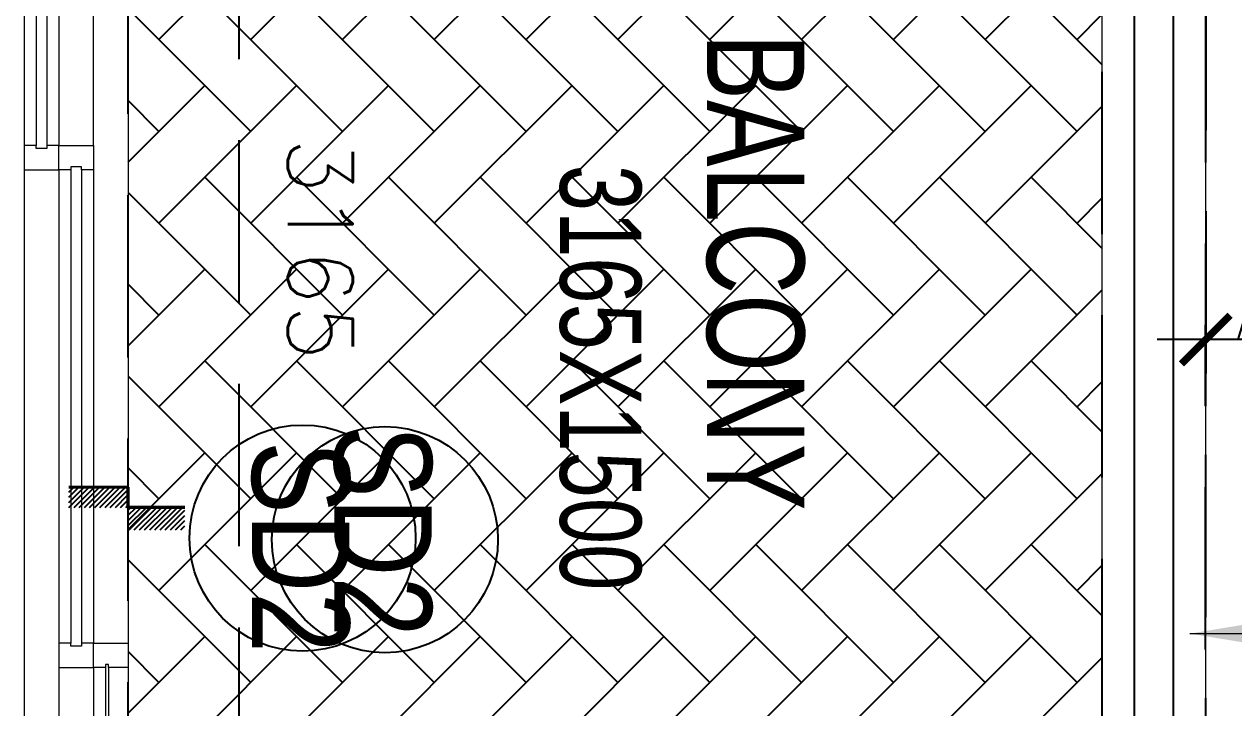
# Model space of a CAD drawing. Header units: millimetres. Extents: x -414464 to 1686, y -90036 to 108605.
# Drawn here: x -103940 to -102077, y -52294 to -51242 of the extents above; entities that cross this region are included whole.
import ezdxf
from ezdxf.enums import TextEntityAlignment as Align

# ---------------------------------------------------------------- set-up
doc = ezdxf.new("R2010")
doc.units = ezdxf.units.MM
doc.header["$LTSCALE"] = 1000
doc.header["$MEASUREMENT"] = 0
for name, pattern in [('$1$AUDIT_D_120904163729-0', [0]), ('$36$HIDDEN', [0.375, 0.25, -0.125]), ('AUDIT_D_120904163729-0', [0]), ('T8(T9 IS SIMILAR) - DIMENSION & TEXTING$1$HIDDEN', [0.375, 0.25, -0.125]), ('T8(T9 IS SIMILAR) - TYPICAL FLOOR ELEVATION$1$AUDIT_D_120904163729-0', [0]), ('T8(T9 IS SIMILAR) - TYPICAL FLOOR ELEVATION$1$HIDDEN', [0.375, 0.25, -0.125]), ('T8(T9 IS SIMILAR)$1$$0$HIDDEN', [0.375, 0.25, -0.125])]:
    doc.linetypes.add(name, pattern=pattern)
doc.layers.get('0').update_dxf_attribs({"linetype": 'AUDIT_D_120904163729-0'})
for name, color, linetype in [('$0$A-HATCH -160', 251, '$1$AUDIT_D_120904163729-0'), ('$21$A-DIMENSIONS', 2, '$36$HIDDEN'), ('3BHK-A$1$A-DECK SUNK 125', 8, 'Continuous'), ('3BHK-A$1$a-tile drop', 3, 'Continuous'), ('3BHK-A$1$a-window-no', 125, 'Continuous'), ('3BHK-A$1$APT PLANS-typ$0$TILEDROP', 3, 'Continuous'), ('3BHK-A$1$ELE 1', 1, 'Continuous'), ('a-rcc', 3, 'Continuous'), ('T8(T9 IS SIMILAR) - DIMENSION & TEXTING$1$A-DIMENSIONS', 2, 'T8(T9 IS SIMILAR) - DIMENSION & TEXTING$1$HIDDEN'), ('T8(T9 IS SIMILAR) - DIMENSION & TEXTING$1$a-window-no', 125, 'Continuous'), ('T8(T9 IS SIMILAR) - TYPICAL FLOOR ELEVATION$1$A-DIM', 1, 'T8(T9 IS SIMILAR) - TYPICAL FLOOR ELEVATION$1$AUDIT_D_120904163729-0'), ('T8(T9 IS SIMILAR)$1$$6$a-beam 2', 50, 'Continuous'), ('T8(T9 IS SIMILAR)$1$S-BEAM', 20, 'T8(T9 IS SIMILAR)$1$$0$HIDDEN')]:
    doc.layers.add(name, color=color, linetype=linetype)
for name, color, linetype, lineweight in [('3BHK-A$1$A-WALL- 160', 6, 'Continuous', 30), ('3BHK-A$1$Ele', 8, 'Continuous', 15), ('3BHK-A$1$Window', 4, 'Continuous', 20), ('T8(T9 IS SIMILAR) - DIMENSION & TEXTING$1$a-Text', 4, 'Continuous', 0), ('T8(T9 IS SIMILAR) - DIMENSION & TEXTING$1$a-TEXT -R SIZE', 4, 'Continuous', 0), ('T8(T9 IS SIMILAR) - DIMENSION & TEXTING$1$R0-18-10-2014-T1-1st Podium Floor Plan$0$Text', 2, 'Continuous', 0), ('T8(T9 IS SIMILAR)$1$D&W', 8, 'Continuous', 25)]:
    doc.layers.add(name, color=color, linetype=linetype, lineweight=lineweight)
doc.styles.add('3BHK-A$1$LODHA STANDERD', font='sanss___.ttf')
doc.styles.add('T8(T9 IS SIMILAR) - DIMENSION & TEXTING$1$ARIAL ARROW', font='swisscl.ttf')
doc.styles.add('T8(T9 IS SIMILAR) - DIMENSION & TEXTING$1$LODHA STANDERD', font='sanss___.ttf')
doc.styles.add('T8(T9 IS SIMILAR) - DIMENSION & TEXTING$1$Romans 1', font='romans.shx', dxfattribs={"height": 100})
doc.styles.add('T8(T9 IS SIMILAR) - DIMENSION & TEXTING$1$Tahoma', font='tahoma.ttf')
doc.styles.add('T8(T9 IS SIMILAR) - TYPICAL FLOOR ELEVATION$1$Romans 1', font='romans.shx', dxfattribs={"height": 100})
doc.dimstyles.new('T8(T9 IS SIMILAR) - DIMENSION & TEXTING$1$ALPINE S', dxfattribs={"dimscale": 0, "dimtxt": 100, "dimasz": 75, "dimexe": 0, "dimexo": 0, "dimgap": 75, "dimtad": 1, "dimdec": 0, "dimzin": 0, "dimdsep": 46, "dimtxsty": 'T8(T9 IS SIMILAR) - DIMENSION & TEXTING$1$Romans 1', "dimblk": 'T8(T9 IS SIMILAR) - DIMENSION & TEXTING$1$_ArchTick', "dimcen": 0.09, "dimclrd": 256, "dimclre": 256, "dimclrt": 7, "dimadec": 0, "dimazin": 0, "dimtfac": 1, "dimtdec": 0, "dimtofl": 0, "dimtmove": 1, "dimatfit": 0, "dimldrblk": 'T8(T9 IS SIMILAR) - DIMENSION & TEXTING$1$_Open90', "dimfxl": 1, "dimtolj": 1, "dimtzin": 0, "dimarcsym": 0})
doc.dimstyles.new('T8(T9 IS SIMILAR) - DIMENSION & TEXTING$1$SAMATA STD', dxfattribs={"dimtxt": 100, "dimasz": 50, "dimexe": 50, "dimexo": 50, "dimgap": 10, "dimtad": 0, "dimdec": 0, "dimrnd": 5, "dimzin": 0, "dimdsep": 46, "dimtxsty": 'T8(T9 IS SIMILAR) - DIMENSION & TEXTING$1$Tahoma', "dimblk": 'T8(T9 IS SIMILAR) - DIMENSION & TEXTING$1$_Origin2', "dimcen": -50, "dimdle": 50, "dimclrd": 7, "dimclre": 7, "dimclrt": 7, "dimadec": 0, "dimazin": 0, "dimtfac": 1, "dimtdec": 0, "dimtmove": 1, "dimatfit": 3, "dimfxl": 150, "dimtfill": 1, "dimtolj": 1, "dimtzin": 0, "dimlwd": -1, "dimlwe": -1, "dimarcsym": 0})
doc.dimstyles.new('T8(T9 IS SIMILAR) - TYPICAL FLOOR ELEVATION$1$ALPINE S', dxfattribs={"dimscale": 0, "dimtxt": 100, "dimasz": 75, "dimexe": 0, "dimexo": 0, "dimgap": 75, "dimtad": 1, "dimdec": 0, "dimzin": 0, "dimdsep": 46, "dimtxsty": 'T8(T9 IS SIMILAR) - TYPICAL FLOOR ELEVATION$1$Romans 1', "dimblk": 'T8(T9 IS SIMILAR) - TYPICAL FLOOR ELEVATION$1$_ArchTick', "dimcen": 0.09, "dimclrd": 256, "dimclre": 256, "dimclrt": 7, "dimadec": 0, "dimazin": 0, "dimtfac": 1, "dimtdec": 0, "dimtofl": 0, "dimtmove": 1, "dimatfit": 0, "dimldrblk": 'T8(T9 IS SIMILAR) - TYPICAL FLOOR ELEVATION$1$_Open90', "dimfxl": 1, "dimtolj": 1, "dimtzin": 0, "dimarcsym": 0})

# ---------------------------------------------------------------- blocks, each defined once
blk = doc.blocks.new('3BHK-A$1$WINDOW TAG')
at = {"layer": '3BHK-A$1$a-window-no'}
blk.add_circle((0, 0), 174.0900956831736, dxfattribs=at)
at = {"layer": '3BHK-A$1$a-window-no', "style": '3BHK-A$1$LODHA STANDERD'}
blk.add_attdef('WINDOW', text='', height=150, dxfattribs=at).set_placement((11.34681474116587, 2.790841638110578), align=Align.MIDDLE_CENTER)
blk = doc.blocks.new('3BHK-A$1$2400')
at = {"layer": '3BHK-A$1$Window', "color": 1, "lineweight": 13}
for p, q in [((1151176.486151809, -5692111.929242792), (1148842.486151809, -5692111.929242792)), ((1149607.486151809, -5692111.929242792), (1148879.986151809, -5692111.929242792)), ((1149607.486151809, -5692165.255909459), (1148879.986151809, -5692165.255909459)), ((1150373.736151809, -5692165.255909459), (1149644.986151809, -5692165.255909459)), ((1150411.236151809, -5692165.255909459), (1151176.48615181, -5692165.25590946)), ((1149607.486151809, -5692218.582576125), (1148842.486151809, -5692218.582576125)), ((1150373.736151809, -5692218.582576125), (1149644.986151809, -5692218.582576125)), ((1151138.986151809, -5692218.582576125), (1150411.236151809, -5692218.582576125)), ((1150373.736151809, -5692271.929242792), (1148842.486151809, -5692271.929242792)), ((1151138.986151809, -5692271.929242792), (1150411.236151809, -5692271.929242792))]:
    blk.add_line(p, q, dxfattribs=at)
at = {"layer": '3BHK-A$1$Window', "color": 5, "lineweight": 13}
for p, q in [((1149607.486151809, -5692142.172576125), (1148879.986151809, -5692142.172576125)), ((1149607.486151809, -5692146.672576125), (1148879.986151809, -5692146.672576125)), ((1150373.736151809, -5692183.839242792), (1149644.986151809, -5692183.839242792)), ((1150373.736151809, -5692199.999242792), (1149644.986151809, -5692199.999242792)), ((1151138.986151809, -5692237.165909459), (1150411.236151809, -5692237.165909459)), ((1151138.986151809, -5692253.345909459), (1150411.236151809, -5692253.345909459))]:
    blk.add_line(p, q, dxfattribs=at)
at = {"layer": '3BHK-A$1$Window', "color": 4, "lineweight": 13}
for points in [[(1148842.486151809, -5692111.929242792), (1148809.486151809, -5692111.929242792), (1148809.486151809, -5692271.929242792), (1148842.486151809, -5692271.929242792)], [(1148879.986151809, -5692146.672576125), (1148879.986151809, -5692165.255909459), (1148842.486151809, -5692165.255909459), (1148842.486151809, -5692111.929242792), (1148879.986151809, -5692111.929242792), (1148879.986151809, -5692142.172576125), (1148875.486151809, -5692142.172576125), (1148875.486151809, -5692146.672576125)], [(1149607.486151809, -5692146.672576125), (1149607.486151809, -5692165.255909459), (1149644.986151809, -5692165.255909459), (1149644.986151809, -5692111.929242792), (1149607.486151809, -5692111.929242792), (1149607.486151809, -5692142.172576125), (1149611.986151809, -5692142.172576125), (1149611.986151809, -5692146.672576125)], [(1151209.486151809, -5692111.929242792), (1151176.486151809, -5692111.929242792), (1151176.486151809, -5692271.929242792), (1151209.486151809, -5692271.929242792)], [(1149644.986151809, -5692199.999242792), (1149644.986151809, -5692218.582576125), (1149607.486151809, -5692218.582576125), (1149607.486151809, -5692165.255909459), (1149644.986151809, -5692165.255909459), (1149644.986151809, -5692183.839242792), (1149640.486151809, -5692183.839242792), (1149640.486151809, -5692199.999242792)], [(1150373.736151809, -5692199.999242792), (1150373.736151809, -5692218.582576125), (1150411.236151809, -5692218.582576125), (1150411.236151809, -5692165.255909459), (1150373.736151809, -5692165.255909459), (1150373.736151809, -5692183.839242792), (1150378.236151809, -5692183.839242792), (1150378.236151809, -5692199.999242792)], [(1150411.236151809, -5692253.345909459), (1150411.236151809, -5692271.929242792), (1150373.736151809, -5692271.929242792), (1150373.736151809, -5692218.582576125), (1150411.236151809, -5692218.582576125), (1150411.236151809, -5692237.165909459), (1150406.736151809, -5692237.165909459), (1150406.736151809, -5692253.345909459)], [(1151138.986151809, -5692253.345909459), (1151138.986151809, -5692271.929242792), (1151176.486151809, -5692271.929242792), (1151176.486151809, -5692218.582576125), (1151138.986151809, -5692218.582576125), (1151138.986151809, -5692237.165909459), (1151143.486151809, -5692237.165909459), (1151143.486151809, -5692253.345909459)]]:
    blk.add_lwpolyline(points, close=True, dxfattribs=at)
blk = doc.blocks.new('3BHK-A$1$TILE DROP -x')
at = {"layer": '3BHK-A$1$APT PLANS-typ$0$TILEDROP'}
h = blk.add_hatch(dxfattribs=at)
h.set_pattern_fill('ACET-2D-ANSI31', color=8, scale=90, angle=89.99999999999999, style=0)
h.set_pattern_definition([(135, (-851695.9139893535, 5365039.182609772), (-7.954951288348662, -7.954951288348659), [])])
h.paths.add_polyline_path([(-58323.94854449527, -19205.88290157635), (-58323.94854449527, -19023.73387729563), (-58261.51981097856, -19023.73387729563), (-58261.51981097856, -19205.88290157635)])
edge = h.paths.add_edge_path()
edge.add_line((-58323.94854449527, -19381.16774707194), (-58393.72960459582, -19381.16774707194))
edge.add_line((-58323.9485444997, -19205.88290157635), (-58323.94854449527, -19381.16774707194))
edge.add_line((-58393.08517707838, -19205.88290157635), (-58323.9485444997, -19205.88290157635))
edge.add_line((-58393.08517707464, -19381.16774707194), (-58393.08517707838, -19205.88290157635))
at = {"layer": '3BHK-A$1$APT PLANS-typ$0$TILEDROP', "color": 1}
blk.add_line((-58153.93408855224, -19205.88290150836), (-58434.03095930733, -19205.88290150836), dxfattribs=at)
at = {"layer": '3BHK-A$1$APT PLANS-typ$0$TILEDROP', "color": 20, "const_width": 10}
for points in [[(-58261.51981097856, -19205.88290157635), (-58261.51981097856, -19023.73387729563)], [(-58323.94854449527, -19381.16774707194), (-58323.94854449527, -19205.88290157635)], [(-58323.94854449527, -19205.88290157635), (-58261.51981097856, -19205.88290157635)]]:
    blk.add_lwpolyline(points, dxfattribs=at)
blk = doc.blocks.new('3BHK-A')
at = {"layer": '3BHK-A$1$A-DECK SUNK 125'}
h = blk.add_hatch(dxfattribs=at)
h.set_pattern_fill('AR-HBONE', color=256, scale=25)
h.set_pattern_definition([(45.00000000000001, (1.30385160446167e-08, 0), (1.110223024625157e-14, 141.4213562373095), [299.9999999999999, -99.99999999999997]), (135, (70.71067813783884, 70.71067812480032), (1.110223024625157e-14, 141.4213562373095), [299.9999999999992, -99.9999999999998])])
h.paths.add_polyline_path([(1193397.379559137, -5709088.518926526), (1190792.739548378, -5709088.673284889), (1190792.739548378, -5709388.518926526), (1190232.739604955, -5709388.518926526), (1190232.739604954, -5710588.518926526), (1193397.379558423, -5710588.512239891)])
h.paths.add_polyline_path([(1193497.379558423, -5710588.518926526), (1193497.320872995, -5710038.518926526), (1193882.260591126, -5710038.518926526), (1193882.260591126, -5710188.518926526), (1193682.556000597, -5710188.518926526), (1193682.556000597, -5710588.518926526)])
at = {"layer": '3BHK-A$1$Ele'}
for p, q in [((1193557.379559137, -5708928.518926526, -0.02432551863291288), (1190632.739548377, -5708928.518926526, -0.04865103726582576)), ((1193397.379559137, -5709088.518926526, -0.02432551863291288), (1190792.739548377, -5709088.518926526, -0.04865103726582576))]:
    blk.add_line(p, q, dxfattribs=at)
at = {"layer": '3BHK-A$1$ELE 1'}
for p, q in [((1193507.084147234, -5708978.518928958, -0.02432551863291288), (1190682.739550809, -5708978.518928958, -0.04865103726582576)), ((1193447.379561569, -5709038.518924095, -0.02432551863291288), (1190742.739545946, -5709038.518924095, -0.04865103726582576))]:
    blk.add_line(p, q, dxfattribs=at)
at = {"layer": '3BHK-A$1$a-tile drop', "xscale": 0.5, "yscale": 0.5, "zscale": 0.5, "rotation": 180}
blk.add_blockref('3BHK-A$1$TILE DROP -x', (1163050.952808315, -5720191.690984706, -0.02432551860147414), dxfattribs=at)
at = {"layer": '3BHK-A$1$A-WALL- 160', "linetype": 'ByBlock', "xscale": -1}
blk.add_blockref('3BHK-A$1$2400', (2342066.942379625, -18476.58968374878, -0.02432551863291288), dxfattribs=at)
at = {"layer": '3BHK-A$1$a-window-no'}
ref = blk.add_blockref('3BHK-A$1$WINDOW TAG', (1192260.169468909, -5710319.823476234, -0.02432551863291288), dxfattribs=dict(at, rotation=180))
ref.add_attrib('WINDOW', 'SD2', dxfattribs={"height": 150, "style": '3BHK-A$1$LODHA STANDERD', "width": 0.8}).set_placement((1192273.8432303, -5710322.614317871, -0.02432551863291288), align=Align.MIDDLE_CENTER)
blk = doc.blocks.new('T8(T9 IS SIMILAR) - TYPICAL FLOOR ELEVATION$1$_ArchTick')
at = {"color": 0, "linetype": 'ByBlock', "const_width": 0.15}
blk.add_lwpolyline([(-0.5, -0.5), (0.5, 0.5)], dxfattribs=at)
blk = doc.blocks.new('*D4513')
at = {"layer": 'T8(T9 IS SIMILAR) - TYPICAL FLOOR ELEVATION$1$A-DIM', "lineweight": -2, "transparency": 16777216}
for p, q in [((1191792.090549257, -5708829.991400035), (1191792.090549257, -5708437.134257178)), ((1191954.590549257, -5708828.741400035), (1191954.590549257, -5708753.741400035)), ((1191954.590549257, -5708878.741400035), (1191792.090549257, -5708829.991400035)), ((1191954.590549257, -5708828.741400035), (1191954.590549257, -5708928.741400035)), ((1191954.590549257, -5708928.741400035), (1191954.590549257, -5709003.741400035))]:
    blk.add_line(p, q, dxfattribs=at)
at = {"layer": 'T8(T9 IS SIMILAR) - TYPICAL FLOOR ELEVATION$1$A-DIM', "linetype": 'T8(T9 IS SIMILAR) - TYPICAL FLOOR ELEVATION$1$HIDDEN', "lineweight": -2, "transparency": 16777216}
for p, q in [((1192057.285161405, -5708828.741400035), (1191954.590549257, -5708828.741400035)), ((1192057.285161405, -5708928.741400035), (1191954.590549257, -5708928.741400035))]:
    blk.add_line(p, q, dxfattribs=at)
at = {"layer": 'T8(T9 IS SIMILAR) - TYPICAL FLOOR ELEVATION$1$A-DIM', "linetype": 'ByBlock', "lineweight": -2, "transparency": 16777216, "xscale": 75, "yscale": 75, "zscale": 75}
for p, rotation in [((1191954.590549257, -5708828.741400035), 270), ((1191954.590549257, -5708928.741400035), 90)]:
    blk.add_blockref('T8(T9 IS SIMILAR) - TYPICAL FLOOR ELEVATION$1$_ArchTick', p, dxfattribs=dict(at, rotation=rotation))
at = {"layer": 'T8(T9 IS SIMILAR) - TYPICAL FLOOR ELEVATION$1$A-DIM', "color": 7, "linetype": 'ByBlock', "transparency": 16777216, "insert": (1191667.090549257, -5708633.562828607), "char_height": 100, "attachment_point": 5, "rotation": 90, "style": 'T8(T9 IS SIMILAR) - TYPICAL FLOOR ELEVATION$1$Romans 1'}
blk.add_mtext('\\A1;100', dxfattribs=at)
blk = doc.blocks.new('T8(T9 IS SIMILAR) - TYPICAL FLOOR ELEVATION$1$_Open90')
at = {"color": 0, "linetype": 'ByBlock', "lineweight": -2}
for p, q in [((-0.5, 0.5), (0, 0)), ((0, 0), (-1, 0)), ((0, 0), (-0.5, -0.5))]:
    blk.add_line(p, q, dxfattribs=at)
blk = doc.blocks.new('T8(T9 IS SIMILAR) - DIMENSION & TEXTING$1$WINDOW TAG')
at = {"layer": 'T8(T9 IS SIMILAR) - DIMENSION & TEXTING$1$a-window-no'}
blk.add_circle((0, 0), 174.0900956831736, dxfattribs=at)
at = {"layer": 'T8(T9 IS SIMILAR) - DIMENSION & TEXTING$1$a-window-no', "style": 'T8(T9 IS SIMILAR) - DIMENSION & TEXTING$1$LODHA STANDERD'}
blk.add_attdef('WINDOW', text='', height=150, dxfattribs=at).set_placement((11.34681474116587, 2.790841638110578), align=Align.MIDDLE_CENTER)
blk = doc.blocks.new('T8(T9 IS SIMILAR) - DIMENSION & TEXTING$1$_ArchTick')
at = {"color": 0, "linetype": 'ByBlock', "const_width": 0.15}
blk.add_lwpolyline([(-0.5, -0.5), (0.5, 0.5)], dxfattribs=at)
blk = doc.blocks.new('*D1419')
at = {"layer": 'T8(T9 IS SIMILAR) - DIMENSION & TEXTING$1$A-DIMENSIONS', "linetype": 'T8(T9 IS SIMILAR) - DIMENSION & TEXTING$1$HIDDEN', "lineweight": -2, "transparency": 16777216}
for p, q in [((1190232.673384769, -5710498.946901769), (1190232.673384769, -5710417.418275225)), ((1193397.635020761, -5710498.946901769), (1193397.635020761, -5710417.418275225))]:
    blk.add_line(p, q, dxfattribs=at)
at = {"layer": 'T8(T9 IS SIMILAR) - DIMENSION & TEXTING$1$A-DIMENSIONS', "lineweight": -2, "transparency": 16777216}
blk.add_line((1193397.635020761, -5710417.418275225), (1190232.673384769, -5710417.418275225), dxfattribs=at)
at = {"layer": 'T8(T9 IS SIMILAR) - DIMENSION & TEXTING$1$A-DIMENSIONS', "linetype": 'ByBlock', "lineweight": -2, "transparency": 16777216, "xscale": 75, "yscale": 75, "zscale": 75, "rotation": 180}
blk.add_blockref('T8(T9 IS SIMILAR) - DIMENSION & TEXTING$1$_ArchTick', (1190232.673384769, -5710417.418275225), dxfattribs=at)
at = {"layer": 'T8(T9 IS SIMILAR) - DIMENSION & TEXTING$1$A-DIMENSIONS', "linetype": 'ByBlock', "lineweight": -2, "transparency": 16777216, "xscale": 75, "yscale": 75, "zscale": 75}
blk.add_blockref('T8(T9 IS SIMILAR) - DIMENSION & TEXTING$1$_ArchTick', (1193397.635020761, -5710417.418275225), dxfattribs=at)
at = {"layer": 'T8(T9 IS SIMILAR) - DIMENSION & TEXTING$1$A-DIMENSIONS', "color": 7, "linetype": 'ByBlock', "transparency": 16777216, "insert": (1191815.154202765, -5710292.418275225), "char_height": 100, "attachment_point": 5, "style": 'T8(T9 IS SIMILAR) - DIMENSION & TEXTING$1$Romans 1'}
blk.add_mtext('\\A1;3165', dxfattribs=at)
blk = doc.blocks.new('T8(T9 IS SIMILAR) - DIMENSION & TEXTING$1$_Open90')
at = {"color": 0, "linetype": 'ByBlock', "lineweight": -2}
for p, q in [((-0.5, 0.5), (0, 0)), ((0, 0), (-1, 0)), ((0, 0), (-0.5, -0.5))]:
    blk.add_line(p, q, dxfattribs=at)
blk = doc.blocks.new('T8(T9 IS SIMILAR) - DIMENSION & TEXTING$1$_Origin2')
at = {"color": 0, "linetype": 'ByBlock', "lineweight": -2}
blk.add_line((-0.5, 0), (-1, 0), dxfattribs=at)
for radius in [0.5, 0.25]:
    blk.add_circle((0, 0), radius, dxfattribs=at)
blk = doc.blocks.new('T8(T9 IS SIMILAR) - TYPICAL FLOOR ELEVATION')
at = {"layer": 'T8(T9 IS SIMILAR) - TYPICAL FLOOR ELEVATION$1$A-DIM', "linetype": 'ByBlock'}
dim = blk.add_linear_dim(base=(1191954.590549257, -5708928.741400035), p1=(1192057.285161405, -5708828.741400035, -0.02432551863291288), p2=(1192057.285161405, -5708928.741400035, -0.02432551863291288), angle=90, dimstyle='T8(T9 IS SIMILAR) - TYPICAL FLOOR ELEVATION$1$ALPINE S', override={"dimscale": 1, "dimfxl": 5, "dimarcsym": 1}, dxfattribs=at)
dim.commit()
dim.dimension.update_dxf_attribs({"geometry": '*D4513', "text_midpoint": (1191667.090549257, -5708754.991400035)})
blk = doc.blocks.new('T8(T9 IS SIMILAR) - DIMENSION & TEXTING')
at = {"layer": 'T8(T9 IS SIMILAR) - DIMENSION & TEXTING$1$a-window-no'}
ref = blk.add_blockref('T8(T9 IS SIMILAR) - DIMENSION & TEXTING$1$WINDOW TAG', (1192262.589061517, -5710192.976720691, 0.4895635743113104), dxfattribs=dict(at, rotation=180))
ref.add_attrib('WINDOW', 'SD2', dxfattribs={"height": 150, "style": 'T8(T9 IS SIMILAR) - DIMENSION & TEXTING$1$LODHA STANDERD', "width": 0.8}).set_placement((1192249.431547187, -5710195.767562327, 0.4895635743113104), align=Align.MIDDLE_CENTER)
at = {"layer": 'T8(T9 IS SIMILAR) - DIMENSION & TEXTING$1$a-Text', "style": 'T8(T9 IS SIMILAR) - DIMENSION & TEXTING$1$ARIAL ARROW'}
blk.add_text('BALCONY', height=150, dxfattribs=at).set_placement((1191483.0198595, -5709697.116261101, 0.4895635743113104))
at = {"layer": 'T8(T9 IS SIMILAR) - DIMENSION & TEXTING$1$a-TEXT -R SIZE', "color": 2, "style": 'T8(T9 IS SIMILAR) - DIMENSION & TEXTING$1$ARIAL ARROW'}
blk.add_text('3165X1500', height=125, dxfattribs=at).set_placement((1191685.218748177, -5709923.110916117, 0.4895635743113104))
at = {"layer": 'T8(T9 IS SIMILAR) - DIMENSION & TEXTING$1$A-DIMENSIONS', "linetype": 'ByBlock'}
dim = blk.add_linear_dim(base=(1190232.673384769, -5710417.418275225, 0.4895635743113104), p1=(1193397.635020761, -5710498.946901769, 0.4895635743113104), p2=(1190232.673384769, -5710498.946901769, 0.877156752816308), angle=180, dimstyle='T8(T9 IS SIMILAR) - DIMENSION & TEXTING$1$ALPINE S', override={"dimscale": 1, "dimfxl": 5, "dimarcsym": 1}, dxfattribs=at)
dim.commit()
dim.dimension.update_dxf_attribs({"geometry": '*D1419', "text_midpoint": (1191815.154202765, -5710292.418275225, 0.4895635743113104)})
at = {"layer": 'T8(T9 IS SIMILAR) - DIMENSION & TEXTING$1$R0-18-10-2014-T1-1st Podium Floor Plan$0$Text'}
blk.add_leader([(1192407.374380984, -5708953.540944916), (1192406.8446375, -5708609.70708218), (1192467.220531304, -5708609.734286964)], dimstyle='T8(T9 IS SIMILAR) - DIMENSION & TEXTING$1$SAMATA STD', override={"dimscale": 1, "dimasz": 100, "dimclrd": 2, "dimfxlon": 1, "dimarcsym": 1}, dxfattribs=at)
blk = doc.blocks.new('T8(T9 IS SIMILAR)')
at = {"layer": 'T8(T9 IS SIMILAR)$1$D&W', "linetype": 'ByBlock'}
blk.add_blockref('3BHK-A', (1.862645149230957e-09, 0), dxfattribs=at)
blk.add_blockref('T8(T9 IS SIMILAR) - TYPICAL FLOOR ELEVATION', (1.862645149230957e-09, 0), dxfattribs=at)
at = {"layer": 'T8(T9 IS SIMILAR)$1$$6$a-beam 2', "linetype": 'ByBlock'}
blk.add_blockref('T8(T9 IS SIMILAR) - DIMENSION & TEXTING', (1.862645149230957e-09, 0), dxfattribs=at)
at = {"layer": 'T8(T9 IS SIMILAR)$1$S-BEAM'}
blk.add_line((1190231.932709678, -5710588.840123961, -0.1662015998554101), (1193881.744351252, -5710588.851513783, -0.1662015998554101), dxfattribs=at)
blk.add_lwpolyline([(1193556.640455171, -5708928.97319744), (1190631.908758267, -5708928.883503059), (1190632.015962793, -5709227.142370114), (1190232.563276633, -5709227.138241002), (1190232.563276633, -5709387.138240943), (1190791.983516975, -5709387.06977422), (1190791.932302161, -5709088.922427425), (1193396.657955333, -5709088.922427425), (1193396.778455122, -5710138.397111902), (1193556.760993852, -5710138.397611151)], close=True, dxfattribs=at)
at = {"layer": 'T8(T9 IS SIMILAR)$1$S-BEAM', "elevation": 2.309160271173759}
blk.add_lwpolyline([(1190631.952172293, -5708928.873268673), (1190631.952172293, -5708928.873268673), (1193556.640555187, -5708928.97319744), (1193556.765301689, -5710138.39727504)], dxfattribs=at)
blk = doc.blocks.new('A$C48506478')
at = {"layer": '$21$A-DIMENSIONS', "linetype": 'ByBlock'}
blk.add_blockref('T8(T9 IS SIMILAR)', (-1195542.605633154, 5727884.643967762), dxfattribs=at)
at = {"layer": '$0$A-HATCH -160', "linetype": 'ByBlock'}
blk.add_blockref('T8(T9 IS SIMILAR) - DIMENSION & TEXTING', (-1195542.605633154, 5727884.643967762), dxfattribs=at)

msp = doc.modelspace()

# ---------------------------------------------------------------- block references
at = {"layer": 'a-rcc', "linetype": 'ByBlock', "rotation": 270}
msp.add_blockref('A$C48506478', (-121075.9935740144, -55315.34865896589, -0.03228150548557907), dxfattribs=at)

doc.saveas('drawing.dxf')
